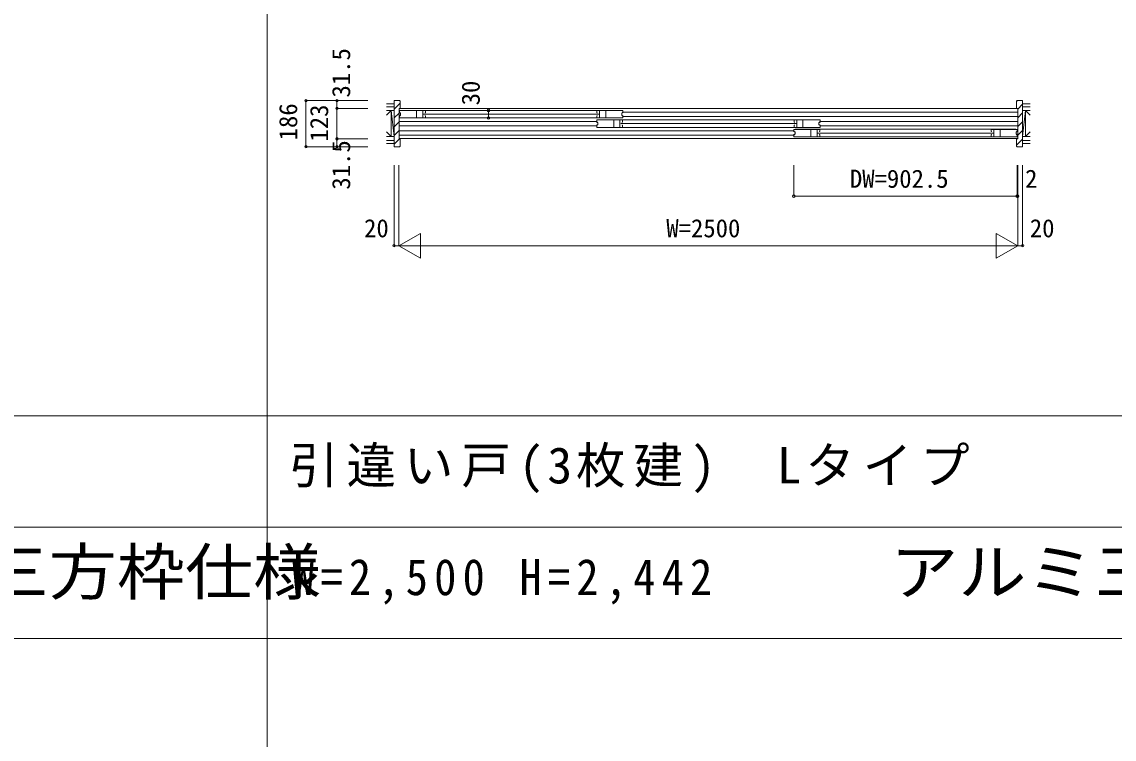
# Model space of a CAD drawing. Units: millimetres, scale not verified. Extents: x -21025 to 6475, y -14850 to 5150.
# Drawn here: x -4017 to 397, y -3156 to -259 of the extents above; entities that cross this region are included whole.
import ezdxf
from ezdxf.enums import TextEntityAlignment as Align

# ---------------------------------------------------------------- set-up
doc = ezdxf.new("R2010")
doc.units = ezdxf.units.MM
doc.header["$LTSCALE"] = 50
doc.layers.add('0-0_0', color=7, linetype='Continuous')
for name, color, linetype, lineweight in [('0-1_YKK_F1', 7, 'Continuous', 9), ('0-2_YKK_N1', 2, 'Continuous', 9), ('0-3_YKK_Z1', 7, 'Continuous', 9), ('0-5_YKK_B1', 4, 'Continuous', 9), ('0-7_YKK_B2', 5, 'Continuous', 9)]:
    doc.layers.add(name, color=color, linetype=linetype, lineweight=lineweight)
doc.styles.add('ＭＳ ゴシック', font='')
doc.styles.get('ＭＳ ゴシック').set_extended_font_data('MS Gothic')

msp = doc.modelspace()

# ---------------------------------------------------------------- linework, layer by layer
at = {"layer": '0-1_YKK_F1'}
for p, q in [((-3025, -14850), (-3025, 4650)), ((-21025, -1850), (5975, -1850)), ((-21025, -2300), (5975, -2300)), ((-21025, -2750), (5975, -2750))]:
    msp.add_line(p, q, dxfattribs=at)
at = {"layer": '0-2_YKK_N1'}
for p, q in [((-2618.51, -577.5), (-2868.51, -577.5)), ((-2743.51, -609), (-2743.51, -732)), ((-2005.81, -617.5), (-2130.81, -617.5)), ((-2618.51, -732), (-2743.51, -732)), ((-2743.51, -763.5), (-2743.51, -732)), ((-2512.72, -838.5), (-2512.72, -1163.5)), ((-897.22, -838.5), (-897.22, -963.5)), ((5.28, -838.5), (5.28, -963.5)), ((27.28, -838.5), (27.28, -1163.5)), ((7.28, -963.5), (-897.22, -963.5)), ((-2406.12, -1113.5), (-2406.12, -1213.5)), ((-79.32, -1113.5), (-79.32, -1213.5)), ((-2492.72, -1163.5), (-2512.72, -1163.5)), ((7.28, -1163.5), (-79.32, -1213.5)), ((7.28, -1163.5), (27.28, -1163.5))]:
    msp.add_line(p, q, dxfattribs=at)
for points in [[(-2618.51, -763.5), (-2868.51, -763.5), (-2868.51, -577.5)], [(-2618.51, -609), (-2743.51, -609), (-2743.51, -577.5)], [(-2005.81, -647.5), (-2130.81, -647.5), (-2130.81, -617.5)], [(-2492.72, -838.5), (-2492.72, -1163.5), (7.28, -1163.5)], [(7.28, -838.5), (7.28, -1163.5), (-79.32, -1113.5)], [(-2406.12, -1113.5), (-2492.72, -1163.5), (-2406.12, -1213.5)]]:
    msp.add_lwpolyline(points, dxfattribs=at)
for centre in [(-2868.51, -577.5), (-2743.51, -577.5), (-2743.51, -609), (-2130.81, -617.5), (-2130.81, -647.5), (-2743.51, -732), (-2868.51, -763.5), (-2743.51, -763.5), (-897.22, -963.5), (5.28, -963.5), (7.28, -963.5), (-2512.72, -1163.5), (27.28, -1163.5)]:
    msp.add_circle(centre, 5, dxfattribs=at)
at = {"layer": '0-3_YKK_Z1'}
for p, q in [((-2512.2, -590.5), (-2543.51, -590.5)), ((-2512.2, -603), (-2543.51, -603)), ((26.78, -590.5), (58.09, -590.5)), ((26.78, -603), (58.09, -603)), ((-2524.7, -618), (-2543.51, -636.81)), ((-2512.2, -618), (-2543.51, -618)), ((26.78, -618), (58.09, -618)), ((39.28, -618), (58.09, -636.81)), ((-2543.51, -704.19), (-2524.7, -723)), ((58.09, -704.19), (39.28, -723)), ((-2543.51, -723), (-2512.2, -723)), ((-2543.51, -738), (-2512.2, -738)), ((58.09, -723), (26.78, -723)), ((58.09, -738), (26.78, -738)), ((-2543.51, -750.5), (-2512.2, -750.5)), ((58.09, -750.5), (26.78, -750.5))]:
    msp.add_line(p, q, dxfattribs=at)
for points in [[(-2524.7, -723), (-2524.7, -618), (-2512.2, -723)], [(39.28, -723), (39.28, -618), (26.78, -723)]]:
    msp.add_lwpolyline(points, dxfattribs=at)
at = {"layer": '0-5_YKK_B1'}
for p, q in [((-2491.7, -610), (6.28, -610)), ((-2490.7, -627.5), (-2490.7, -617.5)), ((-2490.7, -617.5), (-2385.7, -617.5)), ((-1593.9, -617.3), (-2485, -617.3)), ((-2421.7, -617.5), (-2421.7, -647.5)), ((-2396.7, -647.5), (-2396.7, -617.5)), ((-1693.2, -617.5), (-1693.2, -626.5)), ((-1588.2, -617.5), (-1693.2, -617.5)), ((-1682.2, -647.5), (-1682.2, -617.5)), ((-1657.2, -617.5), (-1657.2, -647.5)), ((-1588.2, -627.5), (-1588.2, -617.5)), ((-1694.16, -662), (-2491.7, -662)), ((-2490.7, -647.5), (-2490.7, -637.5)), ((-2385.7, -647.5), (-2490.7, -647.5)), ((-2485, -647.7), (-1593.9, -647.7)), ((-2393.7, -632.5), (-1685.2, -632.5)), ((-1693.96, -665.5), (-1693.96, -655.5)), ((-1693.96, -655.5), (-1588.96, -655.5)), ((-1693.2, -626.5), (-1691.7, -626.5)), ((-1693.2, -638.5), (-1693.2, -647.5)), ((-1691.7, -638.5), (-1693.2, -638.5)), ((-1693.2, -647.5), (-1588.2, -647.5)), ((-1691.7, -626.5), (-1691.7, -628)), ((-1691.7, -637), (-1691.7, -638.5)), ((-797.16, -655.3), (-1688.26, -655.3)), ((-1624.96, -655.5), (-1624.96, -685.5)), ((-1599.96, -685.5), (-1599.96, -655.5)), ((-1590.8, -627.8), (-1592.9, -627.8)), ((-1590.8, -625.7), (-1590.8, -628.7)), ((-1588.2, -625.7), (-1590.8, -625.7)), ((-1590.8, -639.3), (-1590.8, -636.3)), ((-1588.2, -639.3), (-1590.8, -639.3)), ((-1588.2, -647.5), (-1588.2, -637.5)), ((-1588, -624), (6.28, -624)), ((-1588, -641), (6.28, -641)), ((-896.46, -655.5), (-896.46, -664.5)), ((-791.46, -655.5), (-896.46, -655.5)), ((-885.46, -685.5), (-885.46, -655.5)), ((-860.46, -655.5), (-860.46, -685.5)), ((-791.46, -665.5), (-791.46, -655.5)), ((-791.26, -662), (6.28, -662)), ((-1694.16, -679), (-2491.7, -679)), ((-897.42, -700), (-2491.7, -700)), ((-1693.96, -685.5), (-1693.96, -675.5)), ((-1588.96, -685.5), (-1693.96, -685.5)), ((-1688.26, -685.7), (-797.16, -685.7)), ((-1596.96, -670.5), (-888.46, -670.5)), ((-897.22, -703.5), (-897.22, -693.5)), ((-897.22, -693.5), (-792.22, -693.5)), ((-896.46, -664.5), (-894.96, -664.5)), ((-896.46, -676.5), (-896.46, -685.5)), ((-894.96, -676.5), (-896.46, -676.5)), ((-896.46, -685.5), (-791.46, -685.5)), ((-894.96, -664.5), (-894.96, -666)), ((-894.96, -675), (-894.96, -676.5)), ((-0.42, -693.3), (-891.52, -693.3)), ((-828.22, -693.5), (-828.22, -723.5)), ((-803.22, -723.5), (-803.22, -693.5)), ((-794.06, -665.8), (-796.16, -665.8)), ((-794.06, -663.7), (-794.06, -666.7)), ((-791.46, -663.7), (-794.06, -663.7)), ((-794.06, -677.3), (-794.06, -674.3)), ((-791.46, -677.3), (-794.06, -677.3)), ((-791.46, -685.5), (-791.46, -675.5)), ((-791.26, -679), (6.28, -679)), ((-99.72, -693.5), (-99.72, -702.5)), ((5.28, -693.5), (-99.72, -693.5)), ((-99.72, -702.5), (-98.22, -702.5)), ((-98.22, -702.5), (-98.22, -704)), ((-88.72, -723.5), (-88.72, -693.5)), ((-63.72, -693.5), (-63.72, -723.5)), ((2.68, -703.8), (0.58, -703.8)), ((2.68, -701.7), (2.68, -704.7)), ((5.28, -701.7), (2.68, -701.7)), ((5.28, -703.5), (5.28, -693.5)), ((-897.42, -717), (-2491.7, -717)), ((6.28, -731), (-2491.7, -731)), ((-897.22, -723.5), (-897.22, -713.5)), ((-792.22, -723.5), (-897.22, -723.5)), ((-891.52, -723.7), (-0.42, -723.7)), ((-800.22, -708.5), (-91.72, -708.5)), ((-99.72, -714.5), (-99.72, -723.5)), ((-98.22, -714.5), (-99.72, -714.5)), ((-99.72, -723.5), (5.28, -723.5)), ((-98.22, -713), (-98.22, -714.5)), ((2.68, -715.3), (2.68, -712.3)), ((5.28, -715.3), (2.68, -715.3)), ((5.28, -723.5), (5.28, -713.5))]:
    msp.add_line(p, q, dxfattribs=at)
for points in [[(-2385.7, -617.5), (-2385.7, -626.5), (-2387.2, -626.5), (-2387.2, -628)], [(-2490.7, -625.7), (-2488.1, -625.7), (-2488.1, -628.7)], [(-2490.7, -639.3), (-2488.1, -639.3), (-2488.1, -636.3)], [(-2488.1, -627.8), (-2486, -627.8), (-2486, -637.2), (-2488.1, -637.2)], [(-2387.2, -637), (-2387.2, -638.5), (-2385.7, -638.5), (-2385.7, -647.5)], [(-1592.9, -627.8), (-1592.9, -637.2), (-1590.8, -637.2)], [(-1588.96, -655.5), (-1588.96, -664.5), (-1590.46, -664.5), (-1590.46, -666)], [(-1693.96, -663.7), (-1691.36, -663.7), (-1691.36, -666.7)], [(-1693.96, -677.3), (-1691.36, -677.3), (-1691.36, -674.3)], [(-1691.36, -665.8), (-1689.26, -665.8), (-1689.26, -675.2), (-1691.36, -675.2)], [(-1590.46, -675), (-1590.46, -676.5), (-1588.96, -676.5), (-1588.96, -685.5)], [(-897.22, -701.7), (-894.62, -701.7), (-894.62, -704.7)], [(-894.62, -703.8), (-892.52, -703.8), (-892.52, -713.2), (-894.62, -713.2)], [(-796.16, -665.8), (-796.16, -675.2), (-794.06, -675.2)], [(-792.22, -693.5), (-792.22, -702.5), (-793.72, -702.5), (-793.72, -704)], [(0.58, -703.8), (0.58, -713.2), (2.68, -713.2)], [(-897.22, -715.3), (-894.62, -715.3), (-894.62, -712.3)], [(-793.72, -713), (-793.72, -714.5), (-792.22, -714.5), (-792.22, -723.5)]]:
    msp.add_lwpolyline(points, dxfattribs=at)
at = {"layer": '0-7_YKK_B2'}
for p, q in [((-2512.2, -577.5), (-2512.2, -763.5)), ((-2490.2, -577.5), (-2512.2, -577.5)), ((-2512.2, -612.1), (-2488.2, -588.1)), ((-2492.7, -731), (-2492.7, -610)), ((-2491.7, -609), (-2488.7, -609)), ((-2488.7, -609), (-2488.2, -608.5)), ((-2488.2, -608.5), (-2488.2, -579.5)), ((2.78, -580.71), (5.99, -577.5)), ((2.78, -608.5), (2.78, -579.5)), ((3.28, -609), (2.78, -608.5)), ((6.28, -609), (3.28, -609)), ((4.78, -577.5), (26.78, -577.5)), ((7.28, -611.57), (26.78, -592.07)), ((7.28, -731), (7.28, -610)), ((26.78, -577.5), (26.78, -763.5)), ((-2512.2, -647.46), (-2492.7, -627.96)), ((7.28, -646.93), (26.78, -627.43)), ((-2512.2, -682.81), (-2492.7, -663.31)), ((-2512.2, -718.17), (-2492.7, -698.67)), ((7.28, -682.28), (26.78, -662.78)), ((7.28, -717.64), (26.78, -698.14)), ((-2512.2, -753.52), (-2490.68, -732)), ((-2488.7, -732), (-2491.7, -732)), ((-2488.2, -732.5), (-2488.7, -732)), ((-2488.2, -761.5), (-2488.2, -732.5)), ((2.78, -732.5), (3.28, -732)), ((2.78, -761.5), (2.78, -732.5)), ((2.78, -757.49), (26.78, -733.49)), ((3.28, -732), (6.28, -732)), ((-2512.2, -763.5), (-2490.2, -763.5)), ((26.78, -763.5), (4.78, -763.5))]:
    msp.add_line(p, q, dxfattribs=at)
for centre, radius, start, end in [((-2491.7, -610), 1, 90, 180), ((-2490.2, -579.5), 2, 0, 90), ((4.78, -579.5), 2, 90, 180), ((6.28, -610), 1, 0, 90), ((-2491.7, -731), 1, 180, 270), ((6.28, -731), 1, 270, 0), ((-2490.2, -761.5), 2, 270, 0), ((4.78, -761.5), 2, 180, 270)]:
    msp.add_arc(centre, radius, start, end, dxfattribs=at)

# ---------------------------------------------------------------- texts
at = {"layer": '0-0_0', "color": 3, "style": 'ＭＳ ゴシック', "width": 1.1}
for p in [(-5007.69, -2627.42), (-507.69, -2627.42)]:
    msp.add_text('アルミ三方枠仕様', height=183.3, dxfattribs=at).set_placement(p, align=Align.BOTTOM_LEFT)
at = {"layer": '0-0_0', "char_height": 146.6, "attachment_point": 7, "style": 'ＭＳ ゴシック'}
for s, insert in [('\\T1.16;引違い戸(3枚建)\\~\\~Lタイプ', (-2936.67, -2162.5)), ('\\T1.28;\\W0.9;W=2,500\\~H=2,442', (-2925, -2612.5))]:
    msp.add_mtext(s, dxfattribs=dict(at, insert=insert))
at = {"layer": '0-2_YKK_N1', "color": 4, "style": 'ＭＳ ゴシック'}
for s, p in [('31.5', (-2668.06, -565.02)), ('30', (-2144.32, -596.62)), ('186', (-2882.02, -738.1)), ('123', (-2757.02, -743.08)), ('31.5', (-2668.06, -937.18))]:
    msp.add_text(s, height=73.31, rotation=90, dxfattribs=at).set_placement(p, align=Align.BOTTOM_LEFT)
for s, p in [('DW=902.5', (-670.84, -951.5)), ('2', (37.08, -951.5)), ('20', (-2633.87, -1151.5)), ('W=2500', (-1412.6, -1151.5)), ('20', (56.28, -1151.5))]:
    msp.add_text(s, height=73.31, dxfattribs=at).set_placement(p, align=Align.BOTTOM_LEFT)

doc.saveas('drawing.dxf')
